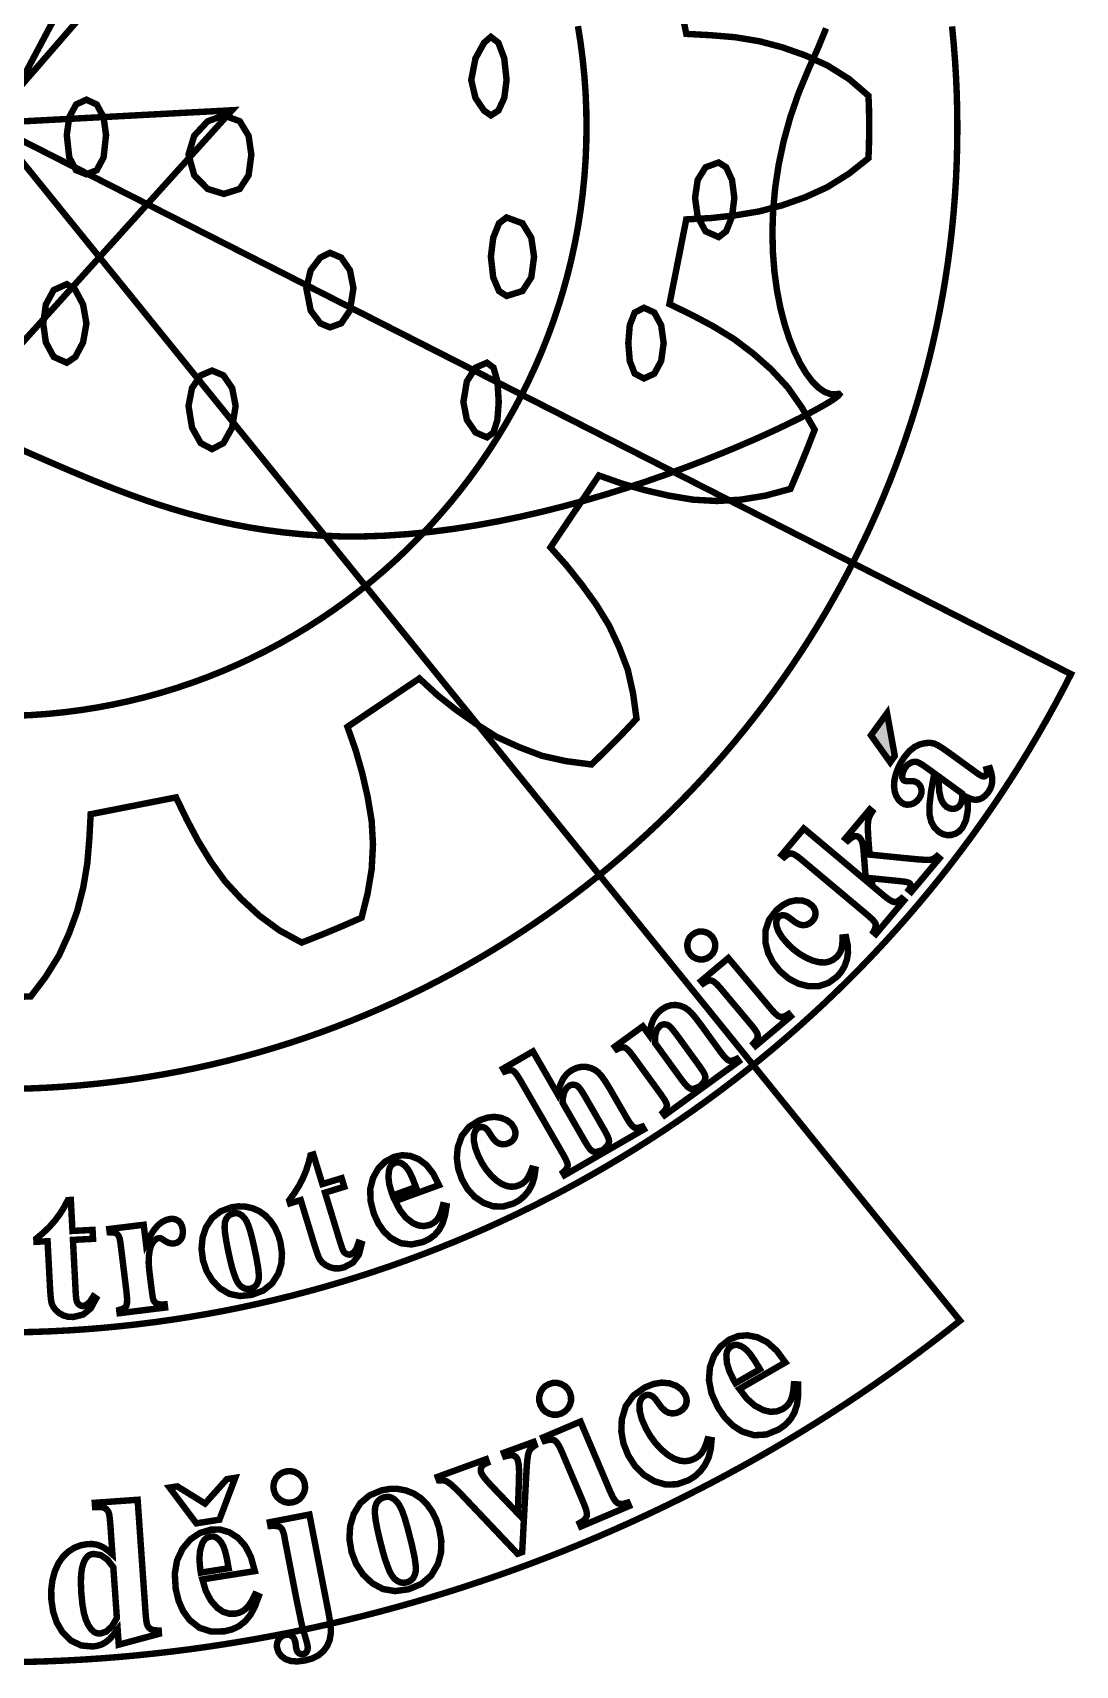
# Model space of a CAD drawing. Extents: x -3.45 to -2.45, y 0.31 to 1.62.
# Drawn here: x -2.938 to -2.452, y 0.314 to 1.076 of the extents above; entities that cross this region are included whole.
import ezdxf

# ---------------------------------------------------------------- set-up
doc = ezdxf.new("R2010")
doc.units = 0
doc.header["$LTSCALE"] = 0.000394
doc.layers.add('LAYER_1', color=7, linetype='CONTINUOUS')

msp = doc.modelspace()

# ---------------------------------------------------------------- linework, layer by layer
at = {"layer": 'LAYER_1', "color": 39, "linetype": 'CONTINUOUS', "const_width": 0.003}
for points in [[(-3.225465, 1.548937), (-2.954559, 1.032173), (-2.681382, 1.546661)], [(-2.715799, 1.313657), (-2.95865, 1.033441), (-2.845154, 1.039457), (-3.100492, 0.756465)], [(-2.944, 0.62603), (-2.938972, 0.626252), (-2.932079, 0.635343), (-2.925811, 0.64537), (-2.92111, 0.655709), (-2.91735, 0.666055), (-2.914528, 0.677024), (-2.912646, 0.688307), (-2.911705, 0.699594), (-2.911079, 0.711189), (-2.87128, 0.719024), (-2.866264, 0.708681), (-2.860933, 0.69865), (-2.85498, 0.688937), (-2.848398, 0.67985), (-2.840874, 0.671701), (-2.832413, 0.663858), (-2.823012, 0.656969), (-2.812665, 0.651327), (-2.803135, 0.655097), (-2.793884, 0.658938), (-2.784772, 0.662921), (-2.781953, 0.674205), (-2.780071, 0.685488), (-2.779449, 0.697083), (-2.780071, 0.708051), (-2.781953, 0.719339), (-2.784457, 0.730307), (-2.787594, 0.741276), (-2.791354, 0.751933), (-2.757823, 0.774496), (-2.749354, 0.766665), (-2.740583, 0.759768), (-2.731181, 0.753185), (-2.721776, 0.747232), (-2.711433, 0.742528), (-2.700776, 0.738457), (-2.689492, 0.735949), (-2.677583, 0.734378), (-2.670259, 0.741507), (-2.663282, 0.748567), (-2.656583, 0.755693), (-2.658154, 0.767287), (-2.660661, 0.778575), (-2.664732, 0.789228), (-2.669433, 0.79926), (-2.67539, 0.808972), (-2.681972, 0.818063), (-2.689181, 0.82715), (-2.696701, 0.835618), (-2.674134, 0.86915), (-2.66348, 0.86539), (-2.652512, 0.862256), (-2.641539, 0.859748), (-2.630256, 0.857866), (-2.619287, 0.857244), (-2.608008, 0.857866), (-2.596406, 0.859748), (-2.584811, 0.862882), (-2.580842, 0.872193), (-2.577082, 0.881363), (-2.573528, 0.890465), (-2.579484, 0.900807), (-2.586067, 0.910213), (-2.593898, 0.918669), (-2.602047, 0.925882), (-2.611138, 0.932776), (-2.620854, 0.938728), (-2.630886, 0.944059), (-2.641228, 0.949075), (-2.63339, 0.988563), (-2.621795, 0.989193), (-2.610512, 0.990445), (-2.599228, 0.992327), (-2.588575, 0.995146), (-2.577913, 0.998909), (-2.567575, 1.00361), (-2.557547, 1.009878), (-2.548457, 1.017087), (-2.548232, 1.022228), (-2.54815, 1.027091), (-2.548138, 1.031815), (-2.54815, 1.036738), (-2.548232, 1.041523), (-2.548457, 1.046236), (-2.557547, 1.054071), (-2.567575, 1.060335), (-2.577913, 1.065035), (-2.588575, 1.068795), (-2.599228, 1.071618), (-2.610512, 1.0735), (-2.621795, 1.074441), (-2.63339, 1.075067), (-2.641228, 1.114874)], [(-2.947401, 0.583105), (-2.939483, 0.583313), (-2.9316, 0.583659), (-2.923752, 0.584141), (-2.91594, 0.584758), (-2.908166, 0.585509), (-2.90043, 0.586392), (-2.892734, 0.587407), (-2.885078, 0.588553), (-2.877465, 0.589828), (-2.869895, 0.591231), (-2.86237, 0.59276), (-2.85489, 0.594416), (-2.847456, 0.596196), (-2.840071, 0.5981), (-2.832734, 0.600126), (-2.825448, 0.602273), (-2.818213, 0.60454), (-2.81103, 0.606926), (-2.803902, 0.609429), (-2.796828, 0.612049), (-2.78981, 0.614784), (-2.782849, 0.617633), (-2.775947, 0.620596), (-2.769104, 0.62367), (-2.762322, 0.626855), (-2.755601, 0.630149), (-2.748944, 0.633552), (-2.74235, 0.637061), (-2.735822, 0.640677), (-2.729361, 0.644398), (-2.722967, 0.648222), (-2.716642, 0.652149), (-2.710387, 0.656177), (-2.704203, 0.660305), (-2.698091, 0.664532), (-2.692053, 0.668858), (-2.686089, 0.67328), (-2.680201, 0.677797), (-2.67439, 0.682409), (-2.668657, 0.687114), (-2.663004, 0.691911), (-2.65743, 0.696799), (-2.651939, 0.701777), (-2.64653, 0.706843), (-2.641205, 0.711997), (-2.635965, 0.717236), (-2.630811, 0.722561), (-2.625745, 0.72797), (-2.620767, 0.733462), (-2.61588, 0.739035), (-2.611082, 0.744689), (-2.606377, 0.750422), (-2.601766, 0.756233), (-2.597248, 0.762121), (-2.592826, 0.768084), (-2.588501, 0.774122), (-2.584274, 0.780234), (-2.580145, 0.786418), (-2.576117, 0.792673), (-2.57219, 0.798998), (-2.568366, 0.805392), (-2.564646, 0.811854), (-2.56103, 0.818382), (-2.55752, 0.824975), (-2.554117, 0.831633), (-2.550823, 0.838353), (-2.547638, 0.845135), (-2.544564, 0.851978), (-2.541602, 0.858881), (-2.538753, 0.865841), (-2.536017, 0.872859), (-2.533398, 0.879933), (-2.530894, 0.887062), (-2.528508, 0.894244), (-2.526241, 0.901479), (-2.524094, 0.908766), (-2.522068, 0.916102), (-2.520165, 0.923488), (-2.518384, 0.930921), (-2.516729, 0.938401), (-2.515199, 0.945927), (-2.513796, 0.953497), (-2.512521, 0.96111), (-2.511376, 0.968765), (-2.510361, 0.976461), (-2.509477, 0.984197), (-2.508726, 0.991972), (-2.508109, 0.999784), (-2.507627, 1.007632), (-2.507282, 1.015515), (-2.507074, 1.023432), (-2.507004, 1.031382), (-2.507004, 1.031382), (-2.507074, 1.039332), (-2.507282, 1.047249), (-2.507627, 1.055132), (-2.508109, 1.06298), (-2.508726, 1.070792), (-2.509477, 1.078566)], [(-2.946891, 0.75707), (-2.939002, 0.757409), (-2.93117, 0.757969), (-2.9234, 0.758748), (-2.915693, 0.759743), (-2.908053, 0.760951), (-2.900484, 0.762368), (-2.892988, 0.763991), (-2.885568, 0.765818), (-2.878228, 0.767845), (-2.87097, 0.770069), (-2.863798, 0.772487), (-2.856714, 0.775096), (-2.849722, 0.777893), (-2.842826, 0.780874), (-2.836027, 0.784037), (-2.829329, 0.787379), (-2.822736, 0.790896), (-2.81625, 0.794586), (-2.809874, 0.798445), (-2.803612, 0.80247), (-2.797467, 0.806657), (-2.791441, 0.811005), (-2.785538, 0.81551), (-2.779761, 0.820169), (-2.774113, 0.824978), (-2.768596, 0.829935), (-2.763216, 0.835036), (-2.757973, 0.840279), (-2.752872, 0.845659), (-2.747915, 0.851176), (-2.743106, 0.856824), (-2.738447, 0.862601), (-2.733942, 0.868504), (-2.729595, 0.87453), (-2.725407, 0.880675), (-2.721382, 0.886937), (-2.717523, 0.893313), (-2.713833, 0.899799), (-2.710316, 0.906392), (-2.706974, 0.91309), (-2.703811, 0.919889), (-2.70083, 0.926785), (-2.698033, 0.933777), (-2.695424, 0.940861), (-2.693006, 0.948033), (-2.690782, 0.955291), (-2.688755, 0.962631), (-2.686928, 0.970051), (-2.685305, 0.977547), (-2.683888, 0.985116), (-2.68268, 0.992756), (-2.681685, 1.000463), (-2.680906, 1.008233), (-2.680346, 1.016065), (-2.680007, 1.023954), (-2.679894, 1.031898), (-2.679894, 1.031898), (-2.680007, 1.039841), (-2.680346, 1.047731), (-2.680906, 1.055562), (-2.681685, 1.063333), (-2.68268, 1.071039), (-2.683888, 1.078679)], [(-2.5682, 1.077635), (-2.571916, 1.068594), (-2.576201, 1.059031), (-2.576201, 1.059031), (-2.580979, 1.047569), (-2.584888, 1.036229), (-2.58798, 1.025059), (-2.590307, 1.014106), (-2.591921, 1.003417), (-2.592875, 0.99304), (-2.593219, 0.983022), (-2.593008, 0.973411), (-2.592293, 0.964254), (-2.591125, 0.955599), (-2.589558, 0.947494), (-2.587643, 0.939984), (-2.585433, 0.933119), (-2.58298, 0.926945), (-2.580336, 0.92151), (-2.577553, 0.916862), (-2.574683, 0.913047), (-2.571779, 0.910113), (-2.568893, 0.908109), (-2.566076, 0.90708), (-2.563382, 0.907075), (-2.563382, 0.907075), (-2.562332, 0.907193), (-2.562072, 0.906918), (-2.562573, 0.906276), (-2.563809, 0.905291), (-2.565751, 0.903988), (-2.568372, 0.902393), (-2.571645, 0.900531), (-2.575541, 0.898427), (-2.580032, 0.896106), (-2.585092, 0.893593), (-2.590692, 0.890914), (-2.596805, 0.888093), (-2.603404, 0.885157), (-2.61046, 0.882129), (-2.617945, 0.879035), (-2.625833, 0.8759), (-2.634095, 0.87275), (-2.642705, 0.869609), (-2.651633, 0.866502), (-2.660853, 0.863456), (-2.670336, 0.860495), (-2.680056, 0.857643), (-2.689985, 0.854927), (-2.700094, 0.852372), (-2.710356, 0.850002), (-2.720744, 0.847843), (-2.731229, 0.845919), (-2.741785, 0.844257), (-2.752383, 0.842881), (-2.762996, 0.841816), (-2.773597, 0.841088), (-2.784156, 0.840721), (-2.794648, 0.840741), (-2.805043, 0.841173), (-2.813291, 0.8418), (-2.821304, 0.842629), (-2.829098, 0.84365), (-2.836689, 0.844854), (-2.844091, 0.84623), (-2.85132, 0.847769), (-2.85839, 0.849461), (-2.865317, 0.851296), (-2.872116, 0.853265), (-2.878802, 0.855357), (-2.88539, 0.857563), (-2.891895, 0.859874), (-2.898333, 0.862278), (-2.904718, 0.864767), (-2.911066, 0.867331), (-2.917392, 0.86996), (-2.92371, 0.872644), (-2.930037, 0.875373), (-2.936386, 0.878138), (-2.942774, 0.880929)], [(-2.947397, 0.315795), (-2.939157, 0.315946), (-2.93092, 0.316197), (-2.922686, 0.316548), (-2.914455, 0.316998), (-2.906231, 0.317547), (-2.898012, 0.318194), (-2.889801, 0.318939), (-2.881599, 0.319781), (-2.873406, 0.32072), (-2.865223, 0.321755), (-2.857053, 0.322885), (-2.848895, 0.324111), (-2.840751, 0.325432), (-2.832621, 0.326847), (-2.824508, 0.328356), (-2.816412, 0.329958), (-2.808333, 0.331653), (-2.800274, 0.333441), (-2.792235, 0.33532), (-2.784217, 0.337291), (-2.776221, 0.339352), (-2.768249, 0.341504), (-2.760301, 0.343745), (-2.752379, 0.346076), (-2.744483, 0.348496), (-2.736615, 0.351005), (-2.728775, 0.353601), (-2.720965, 0.356284), (-2.713186, 0.359055), (-2.705439, 0.361912), (-2.697725, 0.364855), (-2.690044, 0.367884), (-2.682399, 0.370997), (-2.674789, 0.374195), (-2.667217, 0.377477), (-2.659683, 0.380843), (-2.652188, 0.384291), (-2.644734, 0.387822), (-2.637321, 0.391435), (-2.62995, 0.39513), (-2.622623, 0.398905), (-2.615341, 0.402762), (-2.608104, 0.406698), (-2.600914, 0.410714), (-2.593771, 0.414809), (-2.586678, 0.418983), (-2.579634, 0.423234), (-2.572641, 0.427564), (-2.5657, 0.43197), (-2.558813, 0.436453), (-2.551979, 0.441013), (-2.545201, 0.445648), (-2.538478, 0.450358), (-2.531813, 0.455143), (-2.525207, 0.460002), (-2.51866, 0.464935), (-2.512173, 0.469941), (-2.505748, 0.47502), (-2.505748, 0.47502), (-2.955638, 1.031094)], [(-2.945802, 0.469588), (-2.937625, 0.469771), (-2.929465, 0.470074), (-2.921324, 0.470496), (-2.913203, 0.471038), (-2.905104, 0.471699), (-2.897027, 0.472477), (-2.888973, 0.473372), (-2.880943, 0.474383), (-2.87294, 0.47551), (-2.864963, 0.476752), (-2.857014, 0.478108), (-2.849094, 0.479577), (-2.841204, 0.481159), (-2.833345, 0.482853), (-2.825519, 0.484659), (-2.817726, 0.486574), (-2.809968, 0.4886), (-2.802246, 0.490735), (-2.794561, 0.492978), (-2.786914, 0.495328), (-2.779305, 0.497786), (-2.771737, 0.50035), (-2.764211, 0.503019), (-2.756727, 0.505793), (-2.749287, 0.508671), (-2.741891, 0.511653), (-2.734541, 0.514737), (-2.727238, 0.517923), (-2.719984, 0.52121), (-2.712778, 0.524597), (-2.705623, 0.528084), (-2.69852, 0.53167), (-2.691469, 0.535355), (-2.684472, 0.539137), (-2.67753, 0.543016), (-2.670644, 0.546991), (-2.663815, 0.551061), (-2.657044, 0.555226), (-2.650332, 0.559485), (-2.643681, 0.563837), (-2.637092, 0.568282), (-2.630565, 0.572819), (-2.624102, 0.577446), (-2.617705, 0.582164), (-2.611373, 0.586972), (-2.605109, 0.591868), (-2.598913, 0.596853), (-2.592786, 0.601925), (-2.58673, 0.607084), (-2.580746, 0.612329), (-2.574834, 0.617659), (-2.568997, 0.623074), (-2.563235, 0.628573), (-2.557549, 0.634154), (-2.55194, 0.639819), (-2.54641, 0.645565), (-2.540959, 0.651392), (-2.535589, 0.657299), (-2.530301, 0.663285), (-2.525096, 0.669351), (-2.519975, 0.675495), (-2.514939, 0.681716), (-2.50999, 0.688013), (-2.505128, 0.694387), (-2.500354, 0.700836), (-2.495671, 0.707359), (-2.491078, 0.713956), (-2.486577, 0.720627), (-2.482169, 0.727369), (-2.477856, 0.734183), (-2.473638, 0.741068), (-2.469516, 0.748023), (-2.465492, 0.755048), (-2.461566, 0.762141), (-2.45774, 0.769303), (-2.454016, 0.776531), (-2.454016, 0.776531), (-2.953996, 1.030909)]]:
    msp.add_lwpolyline(points, dxfattribs=at)
for points in [[(-2.724488, 1.037059), (-2.720962, 1.039297), (-2.71825, 1.045197), (-2.717165, 1.053535), (-2.71825, 1.063641), (-2.720962, 1.070897), (-2.724488, 1.073677), (-2.727675, 1.070897), (-2.731675, 1.063641), (-2.733642, 1.053535), (-2.731675, 1.045197), (-2.727675, 1.039297)], [(-2.913055, 1.009598), (-2.908244, 1.011498), (-2.905058, 1.017467), (-2.903906, 1.027909), (-2.905058, 1.036248), (-2.908244, 1.042147), (-2.913055, 1.044386), (-2.91787, 1.042147), (-2.921059, 1.036248), (-2.922213, 1.027909), (-2.921059, 1.017467), (-2.91787, 1.011498)], [(-2.84898, 1.000445), (-2.84159, 1.00275), (-2.837454, 1.009125), (-2.836165, 1.018756), (-2.837454, 1.027569), (-2.84159, 1.034348), (-2.84898, 1.037059), (-2.856507, 1.034348), (-2.862812, 1.027569), (-2.865457, 1.018756), (-2.862812, 1.009125), (-2.856507, 1.00275)], [(-2.618307, 0.980307), (-2.614781, 0.983019), (-2.612069, 0.989801), (-2.610984, 0.998618), (-2.612069, 1.006956), (-2.614781, 1.012856), (-2.618307, 1.015094), (-2.624409, 1.012856), (-2.628071, 1.006956), (-2.629291, 0.998618), (-2.628071, 0.989801), (-2.624409, 0.983019)], [(-2.717165, 0.952846), (-2.709775, 0.955152), (-2.705639, 0.961525), (-2.70435, 0.971154), (-2.705639, 0.979968), (-2.709775, 0.986748), (-2.717165, 0.989461), (-2.720691, 0.986748), (-2.723403, 0.979968), (-2.724488, 0.971154), (-2.723403, 0.961525), (-2.720691, 0.955152)], [(-2.799547, 0.938205), (-2.794261, 0.940102), (-2.790194, 0.946066), (-2.788567, 0.956504), (-2.790194, 0.964847), (-2.794261, 0.970745), (-2.799547, 0.97298), (-2.804025, 0.970745), (-2.808501, 0.964847), (-2.810535, 0.956504), (-2.808501, 0.946066), (-2.804025, 0.940102)], [(-2.922213, 0.921728), (-2.918209, 0.924439), (-2.914615, 0.931217), (-2.913055, 0.940028), (-2.914615, 0.948847), (-2.918209, 0.955627), (-2.922213, 0.958339), (-2.928312, 0.955627), (-2.931973, 0.948847), (-2.933193, 0.940028), (-2.931973, 0.931217), (-2.928312, 0.924439)], [(-2.653087, 0.914402), (-2.648275, 0.91664), (-2.64509, 0.92254), (-2.643937, 0.930878), (-2.64509, 0.939216), (-2.648275, 0.945116), (-2.653087, 0.947354), (-2.657429, 0.945116), (-2.659735, 0.939216), (-2.660413, 0.930878), (-2.659735, 0.92254), (-2.657429, 0.91664)], [(-2.726319, 0.886941), (-2.723268, 0.889178), (-2.721437, 0.895076), (-2.720827, 0.903417), (-2.721437, 0.913047), (-2.723268, 0.919422), (-2.726319, 0.921728), (-2.731609, 0.919422), (-2.735677, 0.913047), (-2.737303, 0.903417), (-2.735677, 0.895076), (-2.731609, 0.889178)], [(-2.854472, 0.881449), (-2.849184, 0.884228), (-2.845115, 0.891482), (-2.843488, 0.901587), (-2.845115, 0.909925), (-2.849184, 0.915825), (-2.854472, 0.918063), (-2.859761, 0.915825), (-2.863829, 0.909925), (-2.865457, 0.901587), (-2.863829, 0.891482), (-2.859761, 0.884228)], [(-2.539787, 0.758307), (-2.536154, 0.738358), (-2.538291, 0.735413), (-2.547272, 0.748008)], [(-2.502256, 0.719012), (-2.502125, 0.713157), (-2.50295, 0.708403), (-2.504732, 0.704748), (-2.506181, 0.703172), (-2.507881, 0.702093), (-2.509831, 0.701512), (-2.511861, 0.701443), (-2.5138, 0.701932), (-2.515646, 0.702969), (-2.517751, 0.705029), (-2.519188, 0.707671), (-2.519949, 0.710898), (-2.519987, 0.715395), (-2.519258, 0.721851), (-2.517756, 0.730272), (-2.52098, 0.732614), (-2.523129, 0.734112), (-2.524746, 0.735085), (-2.525835, 0.735535), (-2.526684, 0.735636), (-2.527594, 0.735539), (-2.528559, 0.735248), (-2.529504, 0.734767), (-2.530334, 0.734117), (-2.531051, 0.733295), (-2.531953, 0.731816), (-2.53251, 0.730351), (-2.532724, 0.728906), (-2.532648, 0.728101), (-2.532384, 0.727454), (-2.531929, 0.726972), (-2.531334, 0.726705), (-2.530506, 0.726594), (-2.529449, 0.726634), (-2.527953, 0.726652), (-2.526689, 0.726403), (-2.525657, 0.725878), (-2.524697, 0.724966), (-2.524048, 0.723857), (-2.523705, 0.722551), (-2.523723, 0.721153), (-2.52412, 0.719778), (-2.524902, 0.718425), (-2.526036, 0.717171), (-2.527347, 0.716286), (-2.528831, 0.715764), (-2.530335, 0.715618), (-2.531703, 0.715866), (-2.532929, 0.716508), (-2.534392, 0.717904), (-2.535487, 0.719696), (-2.53622, 0.721882), (-2.536526, 0.724359), (-2.536357, 0.727006), (-2.535713, 0.729827), (-2.534661, 0.732663), (-2.533302, 0.735369), (-2.531634, 0.737945), (-2.529367, 0.740614), (-2.52698, 0.742547), (-2.524469, 0.743752), (-2.522008, 0.744345), (-2.519782, 0.744476), (-2.517783, 0.744142), (-2.516212, 0.743412), (-2.513893, 0.741967), (-2.510823, 0.739815), (-2.498406, 0.730795), (-2.497111, 0.729883), (-2.496149, 0.729274), (-2.495524, 0.728969), (-2.495083, 0.728851), (-2.494679, 0.728817), (-2.494307, 0.72887), (-2.493989, 0.728999), (-2.493709, 0.729196), (-2.493472, 0.729457), (-2.493176, 0.730159), (-2.493155, 0.731072), (-2.493409, 0.732197), (-2.491854, 0.732618), (-2.491151, 0.730353), (-2.490781, 0.728282), (-2.490744, 0.726406), (-2.491034, 0.724674), (-2.49166, 0.72301), (-2.492622, 0.721417), (-2.493993, 0.719832), (-2.495457, 0.718718), (-2.497012, 0.718075), (-2.498662, 0.717906), (-2.500412, 0.718218)], [(-2.504756, 0.720827), (-2.515465, 0.72861), (-2.51564, 0.724882), (-2.5154, 0.721571), (-2.51474, 0.718677), (-2.514046, 0.717029), (-2.51313, 0.715681), (-2.511992, 0.714626), (-2.510892, 0.714018), (-2.509691, 0.713723), (-2.508386, 0.71374), (-2.507404, 0.714013), (-2.506518, 0.714588), (-2.505724, 0.715465), (-2.505064, 0.716823), (-2.504742, 0.71861)], [(-2.578571, 0.704531), (-2.549661, 0.680272), (-2.550657, 0.693098), (-2.550869, 0.695435), (-2.551128, 0.697193), (-2.551437, 0.69837), (-2.551805, 0.699179), (-2.552262, 0.699864), (-2.552803, 0.700421), (-2.553423, 0.700808), (-2.554108, 0.700981), (-2.554858, 0.700937), (-2.555735, 0.700605), (-2.556795, 0.699912), (-2.558039, 0.698858), (-2.559232, 0.699858), (-2.547846, 0.713429), (-2.54665, 0.712429), (-2.547542, 0.711065), (-2.548182, 0.709674), (-2.548571, 0.708252), (-2.548734, 0.706201), (-2.548674, 0.702909), (-2.548394, 0.698378), (-2.547929, 0.692354), (-2.531504, 0.690724), (-2.525808, 0.690182), (-2.522002, 0.689896), (-2.520083, 0.68987), (-2.518784, 0.690136), (-2.517594, 0.69072), (-2.516508, 0.691618), (-2.515346, 0.690642), (-2.528476, 0.674992), (-2.529638, 0.675969), (-2.52916, 0.676629), (-2.528873, 0.677241), (-2.528776, 0.677807), (-2.528819, 0.678285), (-2.528968, 0.678674), (-2.529224, 0.678976), (-2.529988, 0.67936), (-2.531286, 0.679676), (-2.533118, 0.679925), (-2.546933, 0.681299), (-2.54665, 0.677748), (-2.541209, 0.673181), (-2.539125, 0.671558), (-2.537499, 0.670565), (-2.536339, 0.670205), (-2.535344, 0.670366), (-2.534236, 0.670945), (-2.533016, 0.671941), (-2.531854, 0.670969), (-2.544988, 0.655319), (-2.54615, 0.656291), (-2.545408, 0.657632), (-2.545059, 0.658885), (-2.545102, 0.660055), (-2.545624, 0.661019), (-2.546864, 0.662371), (-2.548819, 0.664114), (-2.579598, 0.689941), (-2.581659, 0.69155), (-2.583263, 0.692536), (-2.584409, 0.692902), (-2.585384, 0.692741), (-2.586491, 0.692168), (-2.58772, 0.691177), (-2.588925, 0.692189)], [(-2.560543, 0.653717), (-2.558906, 0.65389), (-2.558132, 0.650193), (-2.557989, 0.64671), (-2.558488, 0.643441), (-2.55954, 0.64045), (-2.561071, 0.637787), (-2.563079, 0.635453), (-2.567085, 0.632508), (-2.571499, 0.631009), (-2.576319, 0.630957), (-2.58116, 0.632179), (-2.585616, 0.634524), (-2.589685, 0.63798), (-2.592932, 0.64203), (-2.595192, 0.646434), (-2.596465, 0.651197), (-2.596503, 0.656869), (-2.594776, 0.661964), (-2.59128, 0.666484), (-2.588303, 0.668883), (-2.585251, 0.670399), (-2.582122, 0.671031), (-2.579198, 0.670893), (-2.576738, 0.670077), (-2.57474, 0.668587), (-2.573817, 0.667398), (-2.573273, 0.666137), (-2.573114, 0.664799), (-2.573332, 0.663483), (-2.57392, 0.662252), (-2.57487, 0.661114), (-2.576124, 0.660159), (-2.577495, 0.659597), (-2.578988, 0.659429), (-2.580628, 0.659769), (-2.58247, 0.660716), (-2.584512, 0.662264), (-2.585797, 0.663242), (-2.586955, 0.66385), (-2.58798, 0.664091), (-2.588882, 0.664036), (-2.589671, 0.663762), (-2.590354, 0.663264), (-2.591116, 0.662194), (-2.591449, 0.660876), (-2.591354, 0.659311), (-2.590454, 0.656617), (-2.588667, 0.653716), (-2.585992, 0.650598), (-2.583306, 0.648102), (-2.580409, 0.645953), (-2.577303, 0.644157), (-2.574183, 0.64284), (-2.571259, 0.642145), (-2.568528, 0.642071), (-2.566646, 0.642484), (-2.564908, 0.643319), (-2.563315, 0.644575), (-2.56241, 0.645599), (-2.561689, 0.646744), (-2.561154, 0.648012), (-2.560793, 0.649529), (-2.560591, 0.65143)], [(-2.63063, 0.654969), (-2.629158, 0.655924), (-2.627554, 0.656435), (-2.625819, 0.656496), (-2.624134, 0.656119), (-2.622658, 0.655341), (-2.621394, 0.654161), (-2.620454, 0.652712), (-2.619958, 0.651125), (-2.619906, 0.649398), (-2.620274, 0.647705), (-2.621049, 0.646226), (-2.622228, 0.644961), (-2.623677, 0.64402), (-2.625261, 0.64352), (-2.62698, 0.643457), (-2.628665, 0.643817), (-2.630137, 0.644585), (-2.631402, 0.645764), (-2.632344, 0.647215), (-2.63285, 0.648806), (-2.632921, 0.650535), (-2.63257, 0.652228), (-2.631806, 0.653704)], [(-2.61378, 0.644094), (-2.59363, 0.620087), (-2.591968, 0.618279), (-2.590571, 0.617124), (-2.589445, 0.616626), (-2.58836, 0.616663), (-2.587098, 0.617136), (-2.585661, 0.618047), (-2.584689, 0.616886), (-2.601055, 0.60315), (-2.602031, 0.604311), (-2.600942, 0.605501), (-2.600275, 0.606728), (-2.600028, 0.607988), (-2.600317, 0.609061), (-2.601209, 0.610556), (-2.602701, 0.612476), (-2.617547, 0.630169), (-2.619206, 0.631983), (-2.620601, 0.633145), (-2.621732, 0.633654), (-2.622808, 0.633611), (-2.624056, 0.633143), (-2.625472, 0.632248), (-2.626476, 0.633441)], [(-2.653646, 0.612291), (-2.650642, 0.608157), (-2.650191, 0.610952), (-2.649554, 0.613391), (-2.648728, 0.615472), (-2.647678, 0.617272), (-2.646353, 0.61885), (-2.644752, 0.620217), (-2.642659, 0.621445), (-2.640518, 0.622121), (-2.638331, 0.62224), (-2.636216, 0.621883), (-2.634266, 0.621114), (-2.632484, 0.619941), (-2.630938, 0.61846), (-2.62894, 0.616091), (-2.626488, 0.612839), (-2.617441, 0.60039), (-2.6158, 0.598287), (-2.614463, 0.596912), (-2.613433, 0.596272), (-2.612438, 0.596178), (-2.611225, 0.596469), (-2.609799, 0.597142), (-2.608909, 0.595917), (-2.625098, 0.584154), (-2.625988, 0.585382), (-2.625092, 0.586455), (-2.62459, 0.587588), (-2.62448, 0.58878), (-2.624796, 0.589853), (-2.625641, 0.591403), (-2.62702, 0.593429), (-2.637354, 0.607657), (-2.639063, 0.609936), (-2.640368, 0.611517), (-2.641264, 0.612402), (-2.641983, 0.612849), (-2.642719, 0.613123), (-2.643472, 0.613224), (-2.644209, 0.613176), (-2.644887, 0.612974), (-2.645508, 0.612618), (-2.647086, 0.610758), (-2.647891, 0.608027), (-2.647925, 0.604421), (-2.635476, 0.587287), (-2.633874, 0.585239), (-2.632548, 0.583882), (-2.6315, 0.583217), (-2.630515, 0.583073), (-2.629398, 0.583273), (-2.628138, 0.583819), (-2.627248, 0.582594), (-2.643433, 0.570831), (-2.644327, 0.572059), (-2.643285, 0.573179), (-2.642643, 0.57431), (-2.642402, 0.575453), (-2.642683, 0.576517), (-2.643565, 0.578142), (-2.645051, 0.580327), (-2.658181, 0.598398), (-2.659788, 0.600455), (-2.6611, 0.601795), (-2.662122, 0.602421), (-2.663112, 0.602506), (-2.664325, 0.602219), (-2.665764, 0.601563), (-2.666677, 0.602823)], [(-2.70487, 0.600583), (-2.693429, 0.580764), (-2.692628, 0.583605), (-2.691715, 0.585996), (-2.690685, 0.587937), (-2.689496, 0.589536), (-2.688104, 0.590881), (-2.686516, 0.591976), (-2.684352, 0.592953), (-2.682162, 0.593405), (-2.679949, 0.593335), (-2.677844, 0.59282), (-2.676002, 0.591971), (-2.674425, 0.590787), (-2.672838, 0.589002), (-2.670983, 0.586368), (-2.668858, 0.582882), (-2.661142, 0.569516), (-2.659739, 0.567276), (-2.65855, 0.565787), (-2.657583, 0.565051), (-2.656599, 0.564858), (-2.655372, 0.565016), (-2.653906, 0.565524), (-2.653146, 0.564213), (-2.670512, 0.554185), (-2.671272, 0.5555), (-2.670311, 0.556427), (-2.669679, 0.557446), (-2.669374, 0.558559), (-2.669546, 0.559706), (-2.67022, 0.561384), (-2.671398, 0.563594), (-2.680209, 0.578862), (-2.681683, 0.581325), (-2.682823, 0.583037), (-2.68363, 0.584004), (-2.684279, 0.584513), (-2.684973, 0.584858), (-2.685709, 0.585039), (-2.686453, 0.585066), (-2.687162, 0.584927), (-2.687839, 0.584626), (-2.688741, 0.583955), (-2.689497, 0.58307), (-2.690106, 0.581969), (-2.690583, 0.580578), (-2.690906, 0.578821), (-2.691083, 0.576701), (-2.680488, 0.558346), (-2.679188, 0.556241), (-2.678122, 0.554823), (-2.677291, 0.554091), (-2.676242, 0.553723), (-2.674989, 0.55376), (-2.673535, 0.554193), (-2.67278, 0.552878), (-2.690142, 0.54285), (-2.690902, 0.544165), (-2.689748, 0.545171), (-2.688992, 0.546229), (-2.688634, 0.547343), (-2.688798, 0.548425), (-2.689498, 0.550121), (-2.690736, 0.552429), (-2.710827, 0.587224), (-2.712214, 0.589441), (-2.713383, 0.590917), (-2.714335, 0.591654), (-2.715305, 0.591835), (-2.716542, 0.591674), (-2.718035, 0.591165), (-2.718823, 0.592528)], [(-2.705311, 0.545941), (-2.703713, 0.545547), (-2.704249, 0.541806), (-2.705307, 0.538484), (-2.706894, 0.535583), (-2.708904, 0.533133), (-2.711254, 0.531155), (-2.713937, 0.52965), (-2.718709, 0.528251), (-2.723369, 0.528352), (-2.727917, 0.529953), (-2.732049, 0.532757), (-2.735434, 0.536484), (-2.738075, 0.541122), (-2.739741, 0.546037), (-2.74036, 0.55095), (-2.739929, 0.555862), (-2.738023, 0.561204), (-2.734657, 0.565402), (-2.729827, 0.568453), (-2.72621, 0.569688), (-2.722823, 0.57007), (-2.719665, 0.569594), (-2.716964, 0.568462), (-2.714932, 0.566854), (-2.713567, 0.564772), (-2.713105, 0.563339), (-2.713024, 0.561969), (-2.713331, 0.560657), (-2.713987, 0.559494), (-2.71496, 0.558539), (-2.716244, 0.557795), (-2.717747, 0.557325), (-2.719227, 0.557267), (-2.720685, 0.557618), (-2.722112, 0.558501), (-2.723519, 0.560019), (-2.724909, 0.562169), (-2.725782, 0.563531), (-2.726663, 0.564498), (-2.727543, 0.565075), (-2.728408, 0.565333), (-2.729244, 0.565344), (-2.730059, 0.565106), (-2.73114, 0.564364), (-2.731902, 0.56324), (-2.73235, 0.561736), (-2.732425, 0.558896), (-2.731739, 0.555559), (-2.730291, 0.551717), (-2.728621, 0.54845), (-2.726634, 0.545439), (-2.724331, 0.542689), (-2.721848, 0.540386), (-2.719339, 0.538734), (-2.716795, 0.537732), (-2.714885, 0.537476), (-2.712967, 0.537666), (-2.711043, 0.538299), (-2.709841, 0.538952), (-2.708772, 0.53978), (-2.707835, 0.540787), (-2.706977, 0.542092), (-2.706138, 0.54381)], [(-2.807268, 0.552551), (-2.803039, 0.538717), (-2.794067, 0.541461), (-2.792843, 0.537457), (-2.801815, 0.534717), (-2.794681, 0.511382), (-2.794061, 0.509468), (-2.793531, 0.508089), (-2.793087, 0.507248), (-2.792647, 0.506733), (-2.79213, 0.506329), (-2.791535, 0.506031), (-2.79094, 0.505862), (-2.790412, 0.505812), (-2.789953, 0.505882), (-2.788366, 0.506854), (-2.787113, 0.508697), (-2.786193, 0.511409), (-2.784717, 0.510882), (-2.786035, 0.505762), (-2.788788, 0.502092), (-2.792972, 0.49987), (-2.79532, 0.499394), (-2.797554, 0.499441), (-2.799673, 0.500012), (-2.801557, 0.500957), (-2.803073, 0.502123), (-2.804217, 0.503512), (-2.804877, 0.50488), (-2.805771, 0.507321), (-2.806894, 0.510831), (-2.813138, 0.531252), (-2.818079, 0.529744), (-2.818516, 0.531165), (-2.816031, 0.534593), (-2.813904, 0.537998), (-2.812142, 0.541386), (-2.810698, 0.544825), (-2.809522, 0.548411), (-2.808606, 0.552142)], [(-2.748697, 0.538224), (-2.769075, 0.530807), (-2.766814, 0.526439), (-2.764083, 0.523017), (-2.760886, 0.520547), (-2.758274, 0.519422), (-2.755676, 0.519124), (-2.753091, 0.51965), (-2.751604, 0.520357), (-2.750322, 0.521328), (-2.749248, 0.522555), (-2.748328, 0.524168), (-2.747518, 0.526271), (-2.746811, 0.528862), (-2.745154, 0.528484), (-2.745883, 0.524018), (-2.74705, 0.520301), (-2.748654, 0.517331), (-2.750695, 0.514976), (-2.753204, 0.513094), (-2.756185, 0.511685), (-2.761506, 0.510548), (-2.766453, 0.511149), (-2.771024, 0.513492), (-2.774266, 0.516492), (-2.776948, 0.520312), (-2.779067, 0.524957), (-2.78061, 0.530941), (-2.78073, 0.536491), (-2.779425, 0.541606), (-2.776993, 0.545949), (-2.773729, 0.54921), (-2.769638, 0.55139), (-2.765856, 0.552188), (-2.762029, 0.551837), (-2.758157, 0.550331), (-2.75451, 0.547596), (-2.751355, 0.543563)], [(-2.759433, 0.537327), (-2.760902, 0.541123), (-2.762203, 0.543966), (-2.763339, 0.545862), (-2.764417, 0.547124), (-2.765575, 0.548066), (-2.766811, 0.548685), (-2.767574, 0.548859), (-2.768405, 0.548831), (-2.769299, 0.548598), (-2.770513, 0.547899), (-2.771391, 0.54681), (-2.771933, 0.545331), (-2.772274, 0.542214), (-2.771882, 0.538698), (-2.770756, 0.534791), (-2.770248, 0.533394)], [(-2.920319, 0.531315), (-2.919563, 0.516866), (-2.910189, 0.517358), (-2.909972, 0.513177), (-2.919343, 0.512685), (-2.918067, 0.488319), (-2.917928, 0.486313), (-2.917746, 0.484847), (-2.91752, 0.483925), (-2.917217, 0.483318), (-2.916812, 0.482801), (-2.916307, 0.48237), (-2.915772, 0.482059), (-2.915271, 0.481882), (-2.914807, 0.481839), (-2.913034, 0.4824), (-2.911372, 0.483886), (-2.909819, 0.486295), (-2.908516, 0.485421), (-2.911034, 0.480775), (-2.914594, 0.477881), (-2.919193, 0.476736), (-2.921586, 0.476844), (-2.923741, 0.47743), (-2.925661, 0.478496), (-2.927261, 0.479867), (-2.928449, 0.481366), (-2.929224, 0.482992), (-2.929532, 0.484479), (-2.929808, 0.487063), (-2.930047, 0.490744), (-2.931165, 0.512067), (-2.936327, 0.511795), (-2.936406, 0.51328), (-2.933165, 0.516006), (-2.930279, 0.518797), (-2.927752, 0.521657), (-2.925517, 0.524645), (-2.923508, 0.527841), (-2.921717, 0.53124)], [(-2.845496, 0.52787), (-2.842158, 0.528338), (-2.838839, 0.528196), (-2.835543, 0.527441), (-2.832434, 0.52608), (-2.829674, 0.524123), (-2.827268, 0.521571), (-2.825259, 0.518579), (-2.823705, 0.515264), (-2.822602, 0.511626), (-2.821868, 0.506347), (-2.822198, 0.501456), (-2.823598, 0.496949), (-2.826516, 0.492363), (-2.83063, 0.489069), (-2.835941, 0.487063), (-2.841452, 0.486505), (-2.846388, 0.487509), (-2.850744, 0.490075), (-2.854344, 0.493751), (-2.856996, 0.498099), (-2.858701, 0.503114), (-2.859388, 0.508527), (-2.8589, 0.513711), (-2.85724, 0.518669), (-2.854429, 0.522923), (-2.850515, 0.52599)], [(-2.84465, 0.52498), (-2.845948, 0.524498), (-2.847026, 0.523692), (-2.847886, 0.522559), (-2.84846, 0.520956), (-2.848639, 0.518719), (-2.848425, 0.515843), (-2.847879, 0.512255), (-2.847036, 0.507885), (-2.845902, 0.502732), (-2.845174, 0.499874), (-2.844346, 0.497172), (-2.843421, 0.494626), (-2.842585, 0.492926), (-2.841597, 0.491594), (-2.840457, 0.490626), (-2.839227, 0.49001), (-2.837983, 0.48976), (-2.836724, 0.489874), (-2.835582, 0.490259), (-2.834631, 0.490841), (-2.833866, 0.491614), (-2.833161, 0.492899), (-2.832749, 0.494373), (-2.832634, 0.496035), (-2.832981, 0.499634), (-2.833921, 0.504972), (-2.835457, 0.512051), (-2.836511, 0.516213), (-2.837516, 0.519358), (-2.838469, 0.521488), (-2.839438, 0.522935), (-2.840501, 0.524027), (-2.841654, 0.524768), (-2.842553, 0.525066), (-2.843551, 0.525136)], [(-2.886366, 0.51974), (-2.885276, 0.510843), (-2.883219, 0.51475), (-2.881272, 0.517725), (-2.879433, 0.519764), (-2.877627, 0.521111), (-2.875816, 0.522006), (-2.874, 0.522453), (-2.872522, 0.522472), (-2.871209, 0.522146), (-2.870067, 0.521465), (-2.869149, 0.520468), (-2.868517, 0.519164), (-2.868161, 0.517555), (-2.868098, 0.515798), (-2.868371, 0.514284), (-2.868988, 0.513016), (-2.869851, 0.512034), (-2.870886, 0.511377), (-2.872091, 0.511051), (-2.873524, 0.511037), (-2.874869, 0.511358), (-2.876122, 0.512008), (-2.877174, 0.512709), (-2.877883, 0.51316), (-2.878252, 0.513362), (-2.878567, 0.51347), (-2.878901, 0.513516), (-2.87926, 0.5135), (-2.880038, 0.513302), (-2.880771, 0.512904), (-2.881453, 0.512299), (-2.882369, 0.511078), (-2.883065, 0.50961), (-2.883543, 0.507898), (-2.883952, 0.505001), (-2.884032, 0.501951), (-2.883787, 0.498748), (-2.882681, 0.489736), (-2.882346, 0.487374), (-2.882144, 0.485979), (-2.881923, 0.484974), (-2.881689, 0.484358), (-2.881209, 0.483715), (-2.880646, 0.48322), (-2.879992, 0.482878), (-2.879144, 0.482668), (-2.878003, 0.482586), (-2.876575, 0.48263), (-2.87639, 0.481126), (-2.897583, 0.478524), (-2.897768, 0.480028), (-2.896279, 0.480466), (-2.895187, 0.48108), (-2.894488, 0.48187), (-2.894138, 0.483159), (-2.894096, 0.485302), (-2.894362, 0.488299), (-2.897024, 0.509996), (-2.8973, 0.511958), (-2.897584, 0.513375), (-2.897882, 0.51424), (-2.898294, 0.514916), (-2.89877, 0.515438), (-2.899311, 0.515807), (-2.900019, 0.516058), (-2.900988, 0.516194), (-2.902213, 0.516224), (-2.902402, 0.517772)], [(-2.587181, 0.455543), (-2.608602, 0.443177), (-2.605199, 0.438716), (-2.601453, 0.435412), (-2.59737, 0.433268), (-2.594214, 0.432524), (-2.591236, 0.432703), (-2.588437, 0.433807), (-2.586906, 0.434897), (-2.585657, 0.436242), (-2.584693, 0.437831), (-2.583982, 0.439827), (-2.583489, 0.44235), (-2.583209, 0.445402), (-2.581272, 0.445303), (-2.581207, 0.440142), (-2.581781, 0.435737), (-2.582992, 0.432083), (-2.584819, 0.429031), (-2.587267, 0.42642), (-2.590335, 0.424248), (-2.596088, 0.421917), (-2.601764, 0.421611), (-2.607362, 0.423335), (-2.6116, 0.426063), (-2.61537, 0.429826), (-2.618673, 0.434626), (-2.62159, 0.44104), (-2.622821, 0.447251), (-2.62237, 0.453256), (-2.620498, 0.458617), (-2.617478, 0.462927), (-2.613315, 0.466185), (-2.609223, 0.467831), (-2.604854, 0.468194), (-2.600209, 0.467268), (-2.595569, 0.464919), (-2.591225, 0.461013)], [(-2.599063, 0.452409), (-2.601465, 0.456383), (-2.603488, 0.459319), (-2.605142, 0.461224), (-2.606603, 0.462428), (-2.60809, 0.463258), (-2.609598, 0.463709), (-2.610491, 0.463751), (-2.611418, 0.463553), (-2.612374, 0.463114), (-2.613603, 0.462089), (-2.614375, 0.460693), (-2.614693, 0.458925), (-2.614455, 0.455355), (-2.613318, 0.451482), (-2.61128, 0.447319), (-2.610433, 0.445846)], [(-2.697461, 0.445449), (-2.695537, 0.446), (-2.693619, 0.446022), (-2.691709, 0.445508), (-2.689997, 0.444536), (-2.688645, 0.443196), (-2.687657, 0.441484), (-2.687117, 0.439591), (-2.687105, 0.437696), (-2.687622, 0.435795), (-2.688591, 0.434071), (-2.689929, 0.432715), (-2.691638, 0.431728), (-2.693531, 0.431185), (-2.695425, 0.431168), (-2.697323, 0.431677), (-2.699041, 0.432629), (-2.700392, 0.433957), (-2.701378, 0.435661), (-2.701921, 0.437559), (-2.701943, 0.439465), (-2.701441, 0.441378), (-2.700493, 0.443104), (-2.699167, 0.44446)], [(-2.623437, 0.419701), (-2.621591, 0.419346), (-2.621979, 0.415053), (-2.622985, 0.411204), (-2.624618, 0.407803), (-2.626764, 0.404894), (-2.629324, 0.402501), (-2.632291, 0.400626), (-2.637643, 0.398748), (-2.642957, 0.398584), (-2.648232, 0.400134), (-2.653107, 0.403083), (-2.657188, 0.407127), (-2.660472, 0.412252), (-2.662664, 0.417754), (-2.663661, 0.423314), (-2.663461, 0.428937), (-2.661611, 0.435133), (-2.658027, 0.440115), (-2.652705, 0.443878), (-2.648658, 0.445503), (-2.644825, 0.446141), (-2.641201, 0.445787), (-2.638056, 0.44466), (-2.635645, 0.442948), (-2.633965, 0.440657), (-2.633352, 0.439053), (-2.633179, 0.437497), (-2.633453, 0.435984), (-2.63413, 0.434623), (-2.635181, 0.433477), (-2.636598, 0.432551), (-2.638284, 0.431925), (-2.639966, 0.431769), (-2.64165, 0.432083), (-2.643324, 0.433003), (-2.645018, 0.434649), (-2.646732, 0.437016), (-2.647807, 0.438515), (-2.648869, 0.439565), (-2.649909, 0.440169), (-2.650908, 0.440411), (-2.65186, 0.440374), (-2.652772, 0.440059), (-2.653958, 0.439146), (-2.654761, 0.437817), (-2.655181, 0.436075), (-2.655097, 0.43284), (-2.654113, 0.42908), (-2.652236, 0.424787), (-2.65014, 0.421166), (-2.647695, 0.417856), (-2.644906, 0.414862), (-2.641942, 0.412384), (-2.638985, 0.410651), (-2.636028, 0.409661), (-2.633838, 0.409484), (-2.631664, 0.409815), (-2.629508, 0.410654), (-2.62818, 0.411467), (-2.627011, 0.412475), (-2.626004, 0.413677), (-2.625104, 0.415214), (-2.62425, 0.417221)], [(-2.682709, 0.427969), (-2.668736, 0.395055), (-2.667526, 0.392529), (-2.666386, 0.390803), (-2.665323, 0.389886), (-2.664126, 0.389564), (-2.662593, 0.38966), (-2.660724, 0.390173), (-2.660047, 0.388583), (-2.682484, 0.379059), (-2.683161, 0.38065), (-2.681576, 0.381583), (-2.680439, 0.382701), (-2.679748, 0.383996), (-2.679707, 0.38526), (-2.680181, 0.387187), (-2.681169, 0.38978), (-2.691465, 0.414035), (-2.692668, 0.416565), (-2.693801, 0.418298), (-2.694866, 0.419228), (-2.696055, 0.419541), (-2.697571, 0.419446), (-2.699413, 0.418945), (-2.70011, 0.420579)], [(-2.712028, 0.366323), (-2.73826, 0.394), (-2.741131, 0.396893), (-2.743391, 0.398909), (-2.745039, 0.400051), (-2.746099, 0.40046), (-2.747317, 0.400616), (-2.748697, 0.400524), (-2.749307, 0.402197), (-2.726772, 0.410398), (-2.726165, 0.408724), (-2.727408, 0.408175), (-2.728284, 0.407562), (-2.728791, 0.406894), (-2.729138, 0.405968), (-2.729213, 0.405051), (-2.72902, 0.404146), (-2.728268, 0.402775), (-2.726838, 0.400916), (-2.724724, 0.398559), (-2.711957, 0.385189), (-2.711386, 0.400961), (-2.711335, 0.404993), (-2.711541, 0.408064), (-2.712008, 0.410181), (-2.712441, 0.411016), (-2.713059, 0.411657), (-2.713862, 0.412098), (-2.7149, 0.412288), (-2.716221, 0.412174), (-2.717823, 0.41176), (-2.718433, 0.413433), (-2.704567, 0.41848), (-2.703957, 0.416807), (-2.7051, 0.416064), (-2.706006, 0.415169), (-2.706677, 0.414118), (-2.707166, 0.412416), (-2.707561, 0.409551), (-2.707858, 0.405524), (-2.709894, 0.367102)], [(-2.861811, 0.380508), (-2.874307, 0.397189), (-2.870697, 0.39776), (-2.857756, 0.38974), (-2.847587, 0.401122), (-2.843681, 0.40174), (-2.851043, 0.382213)], [(-2.819878, 0.40474), (-2.817916, 0.40488), (-2.816067, 0.404514), (-2.814331, 0.403638), (-2.812868, 0.402361), (-2.811839, 0.400799), (-2.81124, 0.398953), (-2.811104, 0.396988), (-2.81148, 0.395132), (-2.81237, 0.393382), (-2.813654, 0.391901), (-2.815217, 0.39086), (-2.817063, 0.390256), (-2.819005, 0.390122), (-2.820849, 0.390501), (-2.822587, 0.391394), (-2.824069, 0.392684), (-2.825114, 0.394265), (-2.825724, 0.396138), (-2.825859, 0.398074), (-2.82549, 0.399907), (-2.824614, 0.401638), (-2.823332, 0.403102), (-2.821753, 0.404134)], [(-2.775374, 0.395913), (-2.771586, 0.396582), (-2.767797, 0.396553), (-2.764012, 0.395823), (-2.760411, 0.394394), (-2.757187, 0.392273), (-2.754343, 0.389461), (-2.751932, 0.386129), (-2.750028, 0.38241), (-2.748626, 0.378307), (-2.74758, 0.372318), (-2.747762, 0.366729), (-2.749181, 0.361535), (-2.752323, 0.356191), (-2.756881, 0.352271), (-2.762854, 0.349772), (-2.769115, 0.348918), (-2.774783, 0.349868), (-2.77985, 0.352618), (-2.784102, 0.356667), (-2.787299, 0.361518), (-2.789445, 0.367165), (-2.790443, 0.37331), (-2.790093, 0.37924), (-2.788398, 0.384957), (-2.785362, 0.389917), (-2.781021, 0.39357)], [(-2.889177, 0.391496), (-2.885555, 0.339693), (-2.885311, 0.336675), (-2.885067, 0.334612), (-2.884823, 0.333504), (-2.884428, 0.332565), (-2.883885, 0.331815), (-2.883197, 0.33126), (-2.882263, 0.330873), (-2.880979, 0.330636), (-2.87935, 0.330551), (-2.87924, 0.328976), (-2.897988, 0.323933), (-2.898488, 0.331063), (-2.900513, 0.328442), (-2.902411, 0.32642), (-2.904189, 0.325004), (-2.905987, 0.324041), (-2.907965, 0.323403), (-2.910114, 0.323087), (-2.915519, 0.323568), (-2.920237, 0.325817), (-2.924272, 0.329839), (-2.926843, 0.334167), (-2.928552, 0.339187), (-2.929402, 0.344902), (-2.929449, 0.349598), (-2.928915, 0.353997), (-2.927799, 0.358102), (-2.926175, 0.36175), (-2.924091, 0.364805), (-2.921559, 0.367272), (-2.918693, 0.369109), (-2.915639, 0.370301), (-2.912398, 0.370854), (-2.910317, 0.37086), (-2.908379, 0.370578), (-2.906579, 0.370004), (-2.904802, 0.369078), (-2.902916, 0.367745), (-2.900929, 0.366008), (-2.901882, 0.379579), (-2.902139, 0.382554), (-2.902427, 0.384614), (-2.902744, 0.38576), (-2.903256, 0.38657), (-2.903883, 0.38722), (-2.904626, 0.387705), (-2.905649, 0.388009), (-2.907112, 0.388134), (-2.909012, 0.388079), (-2.909154, 0.390098)], [(-2.774295, 0.392657), (-2.775755, 0.392054), (-2.776951, 0.391093), (-2.777886, 0.389768), (-2.778476, 0.387915), (-2.778592, 0.385356), (-2.778232, 0.382087), (-2.777468, 0.378018), (-2.776334, 0.373071), (-2.774835, 0.367244), (-2.77389, 0.364014), (-2.772839, 0.360966), (-2.771685, 0.358098), (-2.770664, 0.356194), (-2.769483, 0.354714), (-2.768142, 0.353657), (-2.766716, 0.353005), (-2.76529, 0.352769), (-2.763862, 0.352949), (-2.762575, 0.353433), (-2.761514, 0.354135), (-2.760673, 0.355047), (-2.759919, 0.356539), (-2.759509, 0.358235), (-2.759445, 0.360134), (-2.759982, 0.364221), (-2.761266, 0.370271), (-2.763299, 0.37828), (-2.764668, 0.382983), (-2.765937, 0.38653), (-2.767106, 0.388921), (-2.76827, 0.390531), (-2.769525, 0.391734), (-2.77087, 0.392535), (-2.771908, 0.392837), (-2.773048, 0.392876)], [(-2.809091, 0.384622), (-2.800177, 0.338776), (-2.799505, 0.334842), (-2.799156, 0.331613), (-2.799138, 0.329094), (-2.79965, 0.326123), (-2.800754, 0.323435), (-2.802453, 0.321035), (-2.80477, 0.319032), (-2.807699, 0.317528), (-2.81124, 0.316528), (-2.814831, 0.316102), (-2.817851, 0.316337), (-2.820303, 0.317232), (-2.822164, 0.318614), (-2.823455, 0.320343), (-2.824177, 0.322417), (-2.824275, 0.323779), (-2.824029, 0.32508), (-2.823445, 0.326315), (-2.822586, 0.327373), (-2.821554, 0.328102), (-2.820346, 0.328512), (-2.81921, 0.32861), (-2.81819, 0.32844), (-2.817295, 0.328), (-2.816559, 0.327294), (-2.816008, 0.326297), (-2.815642, 0.325016), (-2.815568, 0.324608), (-2.815499, 0.324164), (-2.815433, 0.323681), (-2.815369, 0.323073), (-2.815311, 0.322607), (-2.81526, 0.322287), (-2.814978, 0.321288), (-2.814564, 0.320517), (-2.81402, 0.319961), (-2.813386, 0.319626), (-2.812688, 0.319488), (-2.811925, 0.319547), (-2.811253, 0.319785), (-2.810687, 0.320217), (-2.810232, 0.320846), (-2.809942, 0.321653), (-2.80986, 0.322606), (-2.809984, 0.323701), (-2.810179, 0.32454), (-2.810519, 0.325798), (-2.811, 0.327476), (-2.811868, 0.330467), (-2.812453, 0.332551), (-2.812752, 0.333728), (-2.815083, 0.344921), (-2.820406, 0.372307), (-2.820831, 0.374772), (-2.821293, 0.376535), (-2.821899, 0.377839), (-2.82265, 0.378681), (-2.823707, 0.379147), (-2.825231, 0.379349), (-2.827213, 0.379287), (-2.827555, 0.381035)], [(-2.834543, 0.358248), (-2.858972, 0.354378), (-2.857392, 0.348993), (-2.855078, 0.344567), (-2.852035, 0.341106), (-2.849355, 0.339279), (-2.846512, 0.33838), (-2.843504, 0.338406), (-2.841685, 0.338875), (-2.840037, 0.339681), (-2.838567, 0.340819), (-2.837188, 0.342428), (-2.835824, 0.344607), (-2.834469, 0.347354), (-2.832693, 0.346571), (-2.834483, 0.341729), (-2.836599, 0.337821), (-2.839039, 0.334843), (-2.841837, 0.332648), (-2.845058, 0.331088), (-2.848701, 0.330161), (-2.854906, 0.330045), (-2.860316, 0.331795), (-2.864925, 0.335413), (-2.867903, 0.339477), (-2.870073, 0.344339), (-2.871437, 0.350004), (-2.871863, 0.357039), (-2.870787, 0.36328), (-2.868213, 0.368724), (-2.864544, 0.373057), (-2.860179, 0.375999), (-2.855122, 0.377551), (-2.850716, 0.377619), (-2.846507, 0.376393), (-2.8425, 0.373862), (-2.839011, 0.370007), (-2.836358, 0.364804)], [(-2.846756, 0.359583), (-2.847577, 0.36415), (-2.848414, 0.367615), (-2.849272, 0.369988), (-2.850206, 0.371635), (-2.851297, 0.372942), (-2.852543, 0.373906), (-2.853363, 0.374265), (-2.8543, 0.374412), (-2.85535, 0.374346), (-2.856862, 0.373828), (-2.858084, 0.372801), (-2.859016, 0.371264), (-2.860073, 0.367846), (-2.860398, 0.363822), (-2.859988, 0.359205), (-2.85972, 0.357528)], [(-2.900512, 0.360028), (-2.903332, 0.363651), (-2.906392, 0.365723), (-2.909701, 0.366252), (-2.910816, 0.36607), (-2.911772, 0.365686), (-2.912575, 0.365094), (-2.913597, 0.363766), (-2.914444, 0.361949), (-2.915114, 0.359634), (-2.915537, 0.356649), (-2.915646, 0.35279), (-2.915441, 0.348055), (-2.914941, 0.342877), (-2.914233, 0.338708), (-2.913315, 0.335543), (-2.912203, 0.333129), (-2.910926, 0.331228), (-2.90948, 0.32985), (-2.908617, 0.329404), (-2.907586, 0.329175), (-2.906378, 0.329161), (-2.903667, 0.330087), (-2.901157, 0.332483), (-2.898858, 0.336354)]]:
    msp.add_lwpolyline(points, close=True, dxfattribs=at)
at = {"layer": 'LAYER_1', "color": 39, "linetype": 'CONTINUOUS'}
msp.add_solid([(-2.539787, 0.758307), (-2.536154, 0.738358), (-2.547272, 0.748008), (-2.538291, 0.735413)], dxfattribs=at)

doc.saveas('drawing.dxf')
